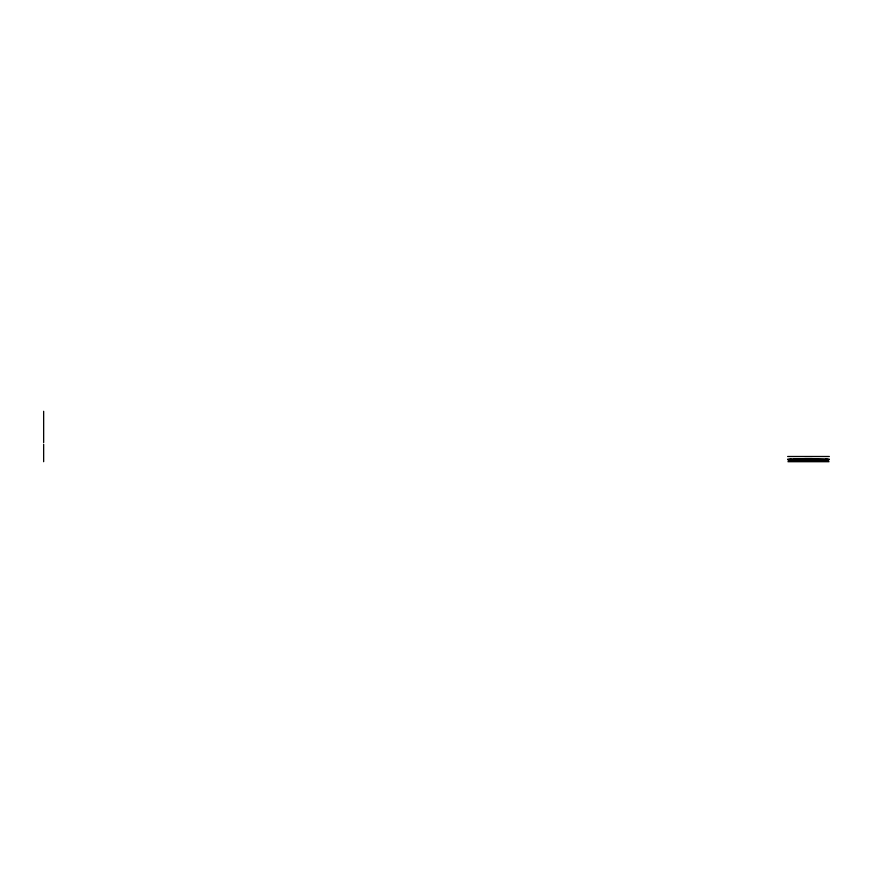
<?xml version="1.0" encoding="UTF-8"?>
<svg xmlns="http://www.w3.org/2000/svg" width="873" height="873" viewBox="0 0 873 873"><rect width="100%" height="100%" fill="white"/><g stroke="black" fill="none" stroke-linecap="round" stroke-linejoin="round"><path stroke-width="1.31" d="M787.632 459.242L791.113 459.1M787.632 456.492L829.35 456.492M804.666 458.576L812.316 458.576M804.666 458.925L812.316 458.925M787.632 459.547L829.35 459.242M788.286 460.66L828.542 460.66M787.937 461.708L829.044 461.708M825.869 459.1L829.35 459.547M43.65 411.292L43.65 442.589M43.65 444.324L43.65 461.708M794.321 459.1L789.367 459.547A415.788 415.788 0 0 1 827.615 459.547L794.321 459.1"/></g></svg>
